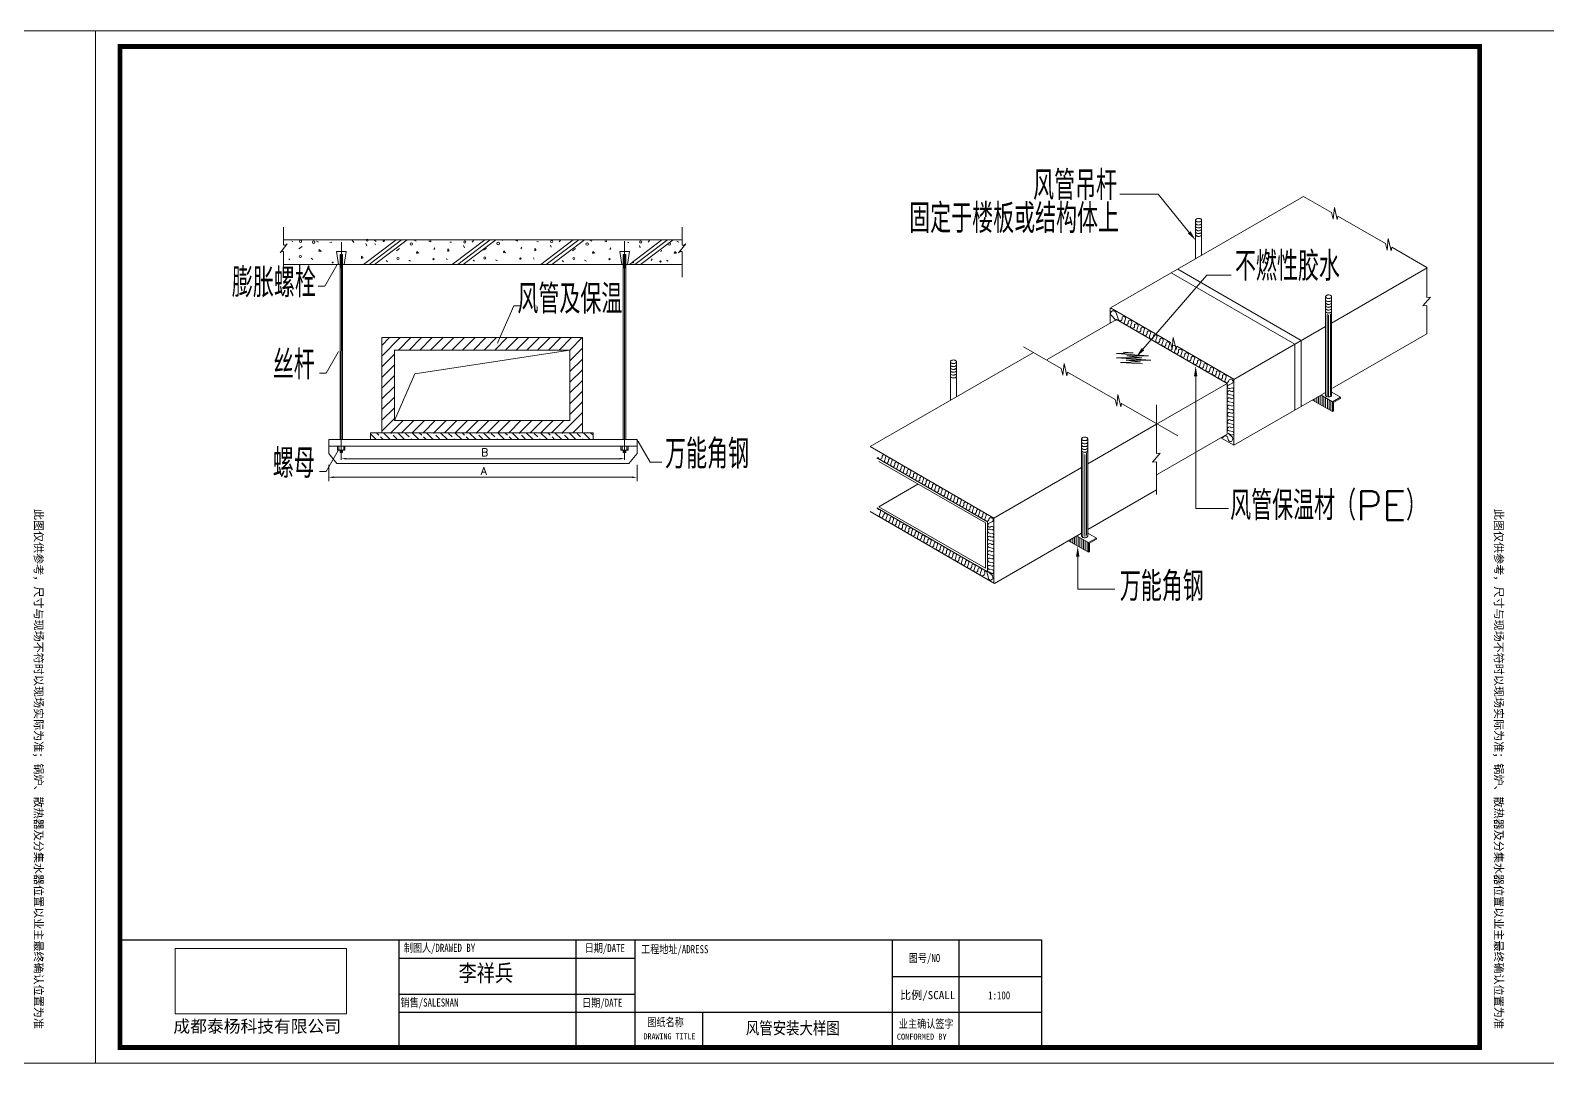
# Model space of a CAD drawing. Header units: millimetres. Extents: x -5096 to 255006, y -2833 to 77941.
# Drawn here: x 104352 to 135214, y 24560 to 45579 of the extents above; entities that cross this region are included whole.
import ezdxf

# ---------------------------------------------------------------- set-up
doc = ezdxf.new("R2010")
doc.units = ezdxf.units.MM
for name, color, linetype, lineweight in [('图框', 7, 'Continuous', 0), ('填充', 7, 'Continuous', 9), ('暖气片', 1, 'Continuous', 5)]:
    doc.layers.add(name, color=color, linetype=linetype, lineweight=lineweight)
doc.layers.add('墙体线', color=8, linetype='Continuous')
doc.layers.add('文字', color=7, linetype='Continuous')
doc.styles.add('-宋体', font='', dxfattribs={"width": 0.8})
doc.styles.add('_HZTXT', font='simplex.shx', dxfattribs={"width": 0.8, "bigfont": 'hztxt.shx'})
doc.styles.add('_TCH_DIM', font='SIMPLEX', dxfattribs={"bigfont": 'GBCBIG'})
doc.styles.add('GS-标注', font='')
doc.styles.add('宋体', font='simhei.ttf', dxfattribs={"width": 0.8})
doc.styles.get('-宋体').set_extended_font_data('SimSun')
doc.styles.get('GS-标注').set_extended_font_data('SimSun')
picture_1 = doc.add_image_def('image1.png', size_in_pixel=(1086, 414))

msp = doc.modelspace()

# ---------------------------------------------------------------- hatches: boundary and pattern name
at = {"layer": '图框'}
h = msp.add_hatch(dxfattribs=at)
h.set_pattern_fill('ANSI31', color=3, scale=1232.463402, style=0)
h.set_pattern_definition([(45, (68873.56, -25678.96), (-108.9354, 108.9354), [])])
h.paths.add_polyline_path([(111501.3, 39327.6), (111501.3, 37395.1), (115580, 37395.1), (115580, 39327.6)])
h.paths.add_polyline_path([(115325.1, 39072.7), (115325.1, 37645.1), (111756.2, 37645.1), (111756.2, 39072.7)], flags=16)
h = msp.add_hatch(dxfattribs=at)
h.set_pattern_fill('ANSI33', color=3, scale=821.642268, angle=90, style=0)
h.set_pattern_definition([(135, (66050.92, -24313.06), (-145.2472, -145.2472), []), (135, (66050.92, -24167.82), (-145.2472, -145.2472), [102.7053, -51.35264])])
h.paths.add_polyline_path([(111271, 37395.1), (111271, 37256.1), (115797.6, 37256.1), (115797.6, 37395.1)])

# ---------------------------------------------------------------- linework, layer by layer
at = {"color": 0, "const_width": 100}
msp.add_lwpolyline([(133831.5, 45251.3), (133831.5, 24887.5), (106176.1, 24887.5), (106176.1, 45251.3), (133831.5, 45251.3)], dxfattribs=at)
at = {"layer": '图框', "color": 3}
for p, q in [((126323.2, 39933.8), (130251.2, 42201.7)), ((130251.2, 42201.7), (130819.1, 41873.8)), ((130852.2, 41738.3), (130876.3, 41976)), ((130876.3, 41976), (130936.1, 41729)), ((130819.1, 41873.8), (130852.2, 41738.3)), ((130936.1, 41729), (130948.1, 41799.3)), ((130948.1, 41799.3), (131914.8, 41241.2)), ((131914.8, 41241.2), (131947.9, 41105.7)), ((131947.9, 41105.7), (131972, 41343.4)), ((131972, 41343.4), (132031.8, 41096.4)), ((132031.8, 41096.4), (132043.8, 41166.7)), ((132044.6, 41166.2), (132759.6, 40753.4)), ((130820.8, 39624.4), (132761.9, 40745.1)), ((132759.6, 40143.6), (132759.6, 40753.4)), ((130071.8, 39192.2), (127555.2, 40645.1)), ((130201.1, 39268.2), (127690.2, 40717.9)), ((132833.1, 40151), (132676.6, 39971.9)), ((132759.6, 40143.6), (132833.1, 40151)), ((126313.6, 39632.3), (126313.6, 39928.3)), ((126323.2, 39933.8), (127543, 39229.6)), ((126475.4, 39713.2), (126436.2, 39830.8)), ((132676.6, 39971.9), (132759.6, 39979.8)), ((132759.6, 39406.2), (132759.6, 39976.5)), ((126447, 39697.2), (125033.6, 38881.2)), ((126330.4, 39789.9), (126435.7, 39678.7)), ((126447, 39697.2), (128696.9, 38398.2)), ((126627.3, 39708.8), (126607.9, 39652.2)), ((126755.1, 39635.1), (126735.7, 39578.5)), ((126882.8, 39561.3), (126863.5, 39504.7)), ((128831.6, 38476), (130697.3, 39553.1)), ((111501.3, 37390.2), (111501.3, 39327.6)), ((111501.3, 39327.6), (115580, 39327.6)), ((115580, 37390.2), (115580, 39327.6)), ((127010.6, 39487.5), (126991.3, 39430.9)), ((127138.4, 39413.7), (127119.1, 39357.1)), ((127266.2, 39340), (127246.8, 39283.4)), ((127394, 39266.2), (127374.6, 39209.6)), ((127543, 39229.6), (127576.1, 39094.1)), ((127576.1, 39094.1), (127600.1, 39331.8)), ((127600.1, 39331.8), (127660, 39084.8)), ((130201.1, 39268.2), (130201.1, 37941)), ((130839.3, 38297.5), (132759.6, 39406.2)), ((111756.2, 37645.1), (111756.2, 39072.7)), ((111756.2, 39072.7), (115325.1, 39072.7)), ((112174.6, 38589.1), (115325.1, 39072.7)), ((115325.1, 37645.1), (115325.1, 39072.7)), ((121435.3, 37111.8), (124755.3, 39028.6)), ((124551.7, 39143), (125320.4, 38699.2)), ((127521.8, 39192.4), (127502.4, 39135.8)), ((127649.6, 39118.6), (127630.2, 39062)), ((127660, 39084.8), (127671.9, 39155.2)), ((127671.8, 39155.2), (128831.6, 38485.6)), ((127777.3, 39044.8), (127758, 38988.2)), ((127905.1, 38971.1), (127885.8, 38914.5)), ((128032.9, 38897.3), (128013.6, 38840.7)), ((130071.8, 39192.2), (130071.8, 37854.3)), ((111756.2, 37645.1), (112174.6, 38589.1)), ((125320.4, 38699.2), (125353.5, 38563.7)), ((125353.5, 38563.7), (125377.6, 38801.4)), ((125377.6, 38801.4), (125437.4, 38554.4)), ((125437.4, 38554.4), (125449.4, 38624.7)), ((125449.4, 38624.7), (126416.2, 38066.5)), ((128160.7, 38823.5), (128141.3, 38766.9)), ((128288.5, 38749.7), (128269.1, 38693.1)), ((128416.3, 38676), (128396.9, 38619.4)), ((128544.1, 38602.2), (128524.7, 38545.6)), ((127261, 37569.1), (128696.9, 38398.2)), ((128671.9, 38528.4), (128652.5, 38471.8)), ((128696.9, 37367.7), (128696.9, 38398.2)), ((128789.9, 38396), (128735.7, 38370.5)), ((128831.6, 37139.9), (128831.6, 38485.6)), ((126416.2, 38066.5), (126449.3, 37931)), ((126449.3, 37931), (126473.3, 38168.7)), ((126473.3, 38168.7), (126533.2, 37921.7)), ((126533.2, 37921.7), (126545.1, 37992.1)), ((126546, 37991.6), (127692.6, 37329.6)), ((127261, 36968.9), (127261, 37960.6)), ((128797.3, 38158.4), (128738.6, 38169.9)), ((128797.3, 38010.9), (128738.6, 38022.4)), ((128831.6, 37138.4), (130696.3, 38214.9)), ((128797.3, 37863.3), (128738.6, 37874.8)), ((128797.3, 37715.7), (128738.6, 37727.3)), ((111756.2, 37645.1), (115325.1, 37645.1)), ((125859.1, 36759.8), (127261, 37569.1)), ((128696.9, 37367.7), (127268.4, 36542.9)), ((128715.6, 37384.5), (128744.9, 37365.3)), ((128769, 37332.3), (128715.6, 37384.5)), ((128797.3, 37568.2), (128738.6, 37579.7)), ((128799.6, 37419.3), (128740.9, 37430.8)), ((121435.3, 37111.8), (123952, 35658.7)), ((128568.3, 37291.9), (128831.6, 37139.9)), ((128716.8, 37248.1), (128707.3, 37292.2)), ((121568.7, 36880.7), (123818.6, 35581.7)), ((121609.3, 36810.4), (123778, 35558.3)), ((121748.9, 36892.3), (121729.6, 36835.7)), ((121876.7, 36818.6), (121857.4, 36762)), ((122004.5, 36744.8), (121985.1, 36688.2)), ((127334.4, 36976.4), (127178, 36797.2)), ((127178, 36797.2), (127261, 36805.1)), ((127261, 36968.9), (127334.4, 36976.4)), ((127261, 36140), (127261, 36801.9)), ((122132.3, 36671), (122112.9, 36614.4)), ((122260.1, 36597.2), (122240.7, 36540.6)), ((122387.9, 36523.5), (122368.5, 36466.8)), ((122515.7, 36449.7), (122496.3, 36393.1)), ((123952, 35658.7), (125735.6, 36688.5)), ((121609.3, 35889.6), (122403, 36347.9)), ((122643.4, 36375.9), (122624.1, 36319.3)), ((122771.2, 36302.1), (122751.9, 36245.5)), ((122899, 36228.3), (122879.7, 36171.7)), ((123026.8, 36154.6), (123007.4, 36098)), ((125859.1, 35422.2), (127258.3, 36230)), ((121568.7, 35866.2), (123818.6, 34567.2)), ((121609.3, 35889.6), (123778, 34637.5)), ((123154.6, 36080.8), (123135.2, 36024.2)), ((123282.4, 36007), (123263, 35950.4)), ((123410.2, 35933.2), (123390.8, 35876.6)), ((123537.9, 35859.5), (123518.6, 35802.9)), ((121435.3, 35789.2), (123965, 34328.6)), ((121645.4, 35782.4), (121626, 35725.8)), ((121780.7, 35704.3), (121761.4, 35647.7)), ((121908.5, 35630.5), (121889.1, 35573.9)), ((122036.3, 35556.8), (122016.9, 35500.1)), ((123665.7, 35785.7), (123646.4, 35729.1)), ((123793.5, 35711.9), (123774.2, 35655.3)), ((123778, 34637.5), (123778, 35558.3)), ((123818.6, 34567.2), (123818.6, 35581.7)), ((123911.5, 35579.5), (123857.4, 35554)), ((123952, 34336.1), (123952, 35658.7)), ((122164.1, 35483), (122144.7, 35426.4)), ((122291.9, 35409.2), (122272.5, 35352.6)), ((122419.6, 35335.4), (122400.3, 35278.8)), ((122547.4, 35261.6), (122528.1, 35205)), ((122675.2, 35187.9), (122655.9, 35131.3)), ((123919, 35341.9), (123860.3, 35353.4)), ((123919, 35194.3), (123860.3, 35205.9)), ((123965, 34328.6), (125735.6, 35350.9)), ((122803, 35114.1), (122783.6, 35057.5)), ((122930.8, 35040.3), (122911.4, 34983.7)), ((123058.6, 34966.5), (123039.2, 34909.9)), ((123186.4, 34892.8), (123167, 34836.2)), ((123919, 35046.8), (123860.3, 35058.3)), ((123919, 34899.2), (123860.3, 34910.8)), ((123314.2, 34819), (123294.8, 34762.4)), ((123441.9, 34745.2), (123422.6, 34688.6)), ((123569.7, 34671.4), (123550.4, 34614.8)), ((123697.5, 34597.6), (123678.1, 34541)), ((123890.6, 34515.8), (123837.2, 34568)), ((123837.2, 34568), (123866.6, 34548.8)), ((123919, 34751.7), (123860.3, 34763.2)), ((123921.3, 34602.8), (123862.6, 34614.3)), ((123838.5, 34431.6), (123813.7, 34546.4))]:
    msp.add_line(p, q, dxfattribs=at)
at = {"layer": '图框', "color": 0}
for p, q in [((127289.2, 42244.2), (126513.9, 42244.2)), ((127923, 41470.2), (127289.2, 42244.2)), ((128052.6, 40933.5), (128052.6, 41717.8)), ((128176.1, 41013.4), (128176.1, 41717.8)), ((110676.8, 36841.9), (110678.6, 41268.8)), ((116437.9, 36841.9), (116437.9, 41293.5)), ((117610.6, 41066.1), (117610.6, 40559.6)), ((110339.9, 40377.4), (110584.3, 40800.7)), ((110652.1, 37256.1), (110652.1, 41020.1)), ((110701.4, 37256.1), (110701.4, 41020.1)), ((116413.3, 37256.1), (116413.3, 41020.1)), ((116462.6, 37256.1), (116462.6, 41020.1)), ((126983, 39093.9), (128280.9, 40600)), ((128280.9, 40600), (128779.7, 40600)), ((110339.9, 40377.4), (110203.9, 40377.4)), ((130697.3, 38157.1), (130697.3, 40161.6)), ((130820.8, 38157.7), (130820.8, 40161.6)), ((114186.2, 39972.1), (113871.1, 39247.9)), ((114186.2, 39972.1), (114322.1, 39972.1)), ((130728.6, 39814.8), (130728.6, 38143.7)), ((130759, 39792.9), (130759, 38132.4)), ((130794.5, 39809.7), (130794.5, 38149.4)), ((110367.1, 38607.9), (110611.4, 39031.2)), ((126786.4, 39018.4), (126443.2, 39003.7)), ((126443.2, 39003.7), (127092.7, 38958.7)), ((126443.2, 38914.6), (127141.7, 38869.5)), ((126958, 38914.6), (126443.2, 38914.6)), ((126578, 39034), (126786.4, 39018.4)), ((126651.7, 38958.7), (126958, 38914.6)), ((127092.7, 38958.7), (126651.7, 38958.7)), ((110367.1, 38607.9), (110231.1, 38607.9)), ((123065.5, 38054.2), (123065.5, 38838.6)), ((123189.1, 38134.1), (123189.1, 38838.6)), ((126933.2, 38839.2), (126529, 38824.5)), ((126529, 38824.5), (126970.1, 38794.2)), ((126639.7, 38869.5), (126933.2, 38839.2)), ((127141.7, 38869.5), (126639.7, 38869.5)), ((128055.3, 38542.1), (128055.3, 35849.6)), ((130837, 37825.6), (130433, 38058.9)), ((130444.1, 38059), (130444.1, 38063.5)), ((130480.3, 38038.1), (130480.3, 38085.5)), ((130516.6, 38017.2), (130516.6, 38107.5)), ((130552.8, 37996.2), (130552.8, 38129.5)), ((130589.1, 37975.3), (130589.1, 38151.5)), ((130837, 38024.1), (130609, 38155.8)), ((130625.3, 37954.4), (130625.3, 38139.8)), ((130661.6, 37933.4), (130661.6, 38118.8)), ((130697.8, 37912.5), (130697.8, 38097.9)), ((130734.1, 37891.6), (130734.1, 38077)), ((130770.3, 37870.7), (130770.3, 38056)), ((130806.6, 37849.7), (130806.6, 38035.1)), ((130997.8, 38116.9), (130821.4, 38218.8)), ((130837, 38024.1), (130997.8, 38116.9)), ((130837, 37825.6), (130837, 38024.1)), ((130860.2, 38010.7), (130997.8, 38090.1)), ((130860.2, 37839), (130860.2, 38010.7)), ((130997.8, 38116.9), (130997.8, 38090.1)), ((130837, 37825.6), (130860.2, 37839)), ((110421.9, 36970.9), (110421.9, 37256.1)), ((110421.9, 37256.1), (116692.9, 37256.1)), ((110421.9, 37122.3), (116692.9, 37122.3)), ((110602.8, 37040.1), (110602.8, 37122.3)), ((110612.6, 37040.1), (110602.8, 37050)), ((110750.8, 37040.1), (110602.8, 37040.1)), ((110627.4, 37050), (110617.6, 37040.1)), ((110627.4, 37040.1), (110627.4, 37122.3)), ((110627.4, 37050), (110637.3, 37040.1)), ((110652.1, 36990.8), (110652.1, 37040.1)), ((110701.4, 36990.8), (110701.4, 37040.1)), ((110726.1, 37050), (110716.3, 37040.1)), ((110726.1, 37040.1), (110726.1, 37122.3)), ((110726.1, 37050), (110736, 37040.1)), ((110750.8, 37050), (110740.9, 37040.1)), ((110750.8, 37040.1), (110750.8, 37122.3)), ((116363.9, 37040.1), (116363.9, 37122.3)), ((116363.9, 37050), (116373.8, 37040.1)), ((116363.9, 37040.1), (116512, 37040.1)), ((116388.6, 37050), (116378.7, 37040.1)), ((116388.6, 37040.1), (116388.6, 37122.3)), ((116388.6, 37050), (116398.5, 37040.1)), ((116413.3, 36990.8), (116413.3, 37040.1)), ((116462.6, 36990.8), (116462.6, 37040.1)), ((116487.3, 37050), (116477.4, 37040.1)), ((116487.3, 37040.1), (116487.3, 37122.3)), ((116487.3, 37050), (116497.2, 37040.1)), ((116502.1, 37040.1), (116512, 37050)), ((116512, 37040.1), (116512, 37122.3)), ((116692.9, 36970.9), (116692.9, 37256.1)), ((116959.2, 36794.9), (116714.8, 37218.2)), ((125735.6, 35292.5), (125735.6, 37269.3)), ((125859.1, 35293.1), (125859.1, 37268.9)), ((110367.1, 36605.7), (110611.4, 37029)), ((110421.9, 36970.9), (110586.2, 36765.5)), ((110421.9, 36740), (110421.9, 36411.3)), ((110586.2, 36765.5), (116528.5, 36765.5)), ((110701.4, 37023.7), (110652.1, 37023.7)), ((110701.4, 37007.2), (110652.1, 37007.2)), ((110701.4, 36990.8), (110652.1, 36990.8)), ((110778.7, 36866), (116336, 36866)), ((116413.3, 37023.7), (116462.6, 37023.7)), ((116413.3, 37007.2), (116462.6, 37007.2)), ((116413.3, 36990.8), (116462.6, 36990.8)), ((116692.9, 36970.9), (116528.5, 36765.5)), ((116692.9, 36740), (116692.9, 36411.3)), ((116959.2, 36794.9), (117199.3, 36794.9)), ((125760.8, 36977.4), (125760.8, 35284.5)), ((125798.3, 36950.8), (125798.3, 35280.9)), ((125834.2, 36977), (125834.2, 35300)), ((110367.1, 36605.7), (110231.1, 36605.7)), ((110523.8, 36487.8), (116590.9, 36487.8)), ((128055.3, 35849.6), (128719.9, 35849.6)), ((125875.4, 34961), (125471.4, 35194.3)), ((125482.4, 35194.4), (125482.4, 35198.9)), ((125518.7, 35173.5), (125518.7, 35220.9)), ((125554.9, 35152.6), (125554.9, 35242.9)), ((125591.2, 35131.6), (125591.2, 35264.9)), ((125627.4, 35110.7), (125627.4, 35286.9)), ((125875.4, 35159.5), (125647.3, 35291.2)), ((125663.7, 35089.8), (125663.7, 35275.2)), ((125699.9, 35068.8), (125699.9, 35254.2)), ((125736.2, 35047.9), (125736.2, 35233.3)), ((125772.4, 35027), (125772.4, 35212.4)), ((125808.7, 35006), (125808.7, 35191.4)), ((126036.2, 35252.3), (125859.8, 35354.2)), ((125875.4, 35159.5), (126036.1, 35252.3)), ((125898.6, 35146.1), (126036.1, 35225.5)), ((126036.1, 35252.3), (126036.1, 35225.5)), ((125655.8, 34874.6), (125655.8, 34210.4)), ((125844.9, 34985.1), (125844.9, 35170.5)), ((125875.4, 34961), (125875.4, 35159.5)), ((125875.4, 34961), (125898.6, 34974.4)), ((125898.6, 34974.4), (125898.6, 35146.1)), ((125655.8, 34210.4), (126409.5, 34210.4))]:
    msp.add_line(p, q, dxfattribs=at)
at = {"layer": '图框', "color": 8}
for p, q in [((109504.2, 41575.8), (109504.2, 41225.8)), ((117610.6, 41575.8), (117610.6, 41225.8)), ((109577.6, 41236.4), (109430.7, 41055.5)), ((109504.2, 41320.8), (117610.6, 41320.8)), ((109504.2, 41066.1), (109504.2, 40559.6)), ((109577.6, 41236.4), (109531.7, 41209.9)), ((109689.1, 41280.9), (109671.6, 41289.5)), ((109813.2, 41135.6), (109879, 41179.5)), ((110173, 41290.8), (110212.5, 41273.2)), ((110230, 41122.5), (110221.3, 41087.3)), ((110221.3, 41087.3), (110265.1, 41082.9)), ((110265.1, 41082.9), (110230, 41122.5)), ((110446.7, 41266.8), (110481.8, 41271.2)), ((110481.8, 41267), (110446.7, 41266.8)), ((110481.8, 41271.2), (110481.8, 41267)), ((110619.2, 40814.6), (110578.1, 41077.7)), ((110775.5, 41077.7), (110578.1, 41077.7)), ((110734.3, 40814.6), (110775.5, 41077.7)), ((110932.1, 41263.8), (110901.4, 41311.2)), ((111128.9, 40814.6), (111791.7, 41320.8)), ((111177.8, 41241), (111195.4, 41197.1)), ((111241.5, 40814.6), (111904.3, 41320.8)), ((111353.4, 41307.7), (111384.1, 41286.4)), ((111354.2, 40814.6), (112017, 41320.8)), ((111358.8, 41243.8), (111371.9, 41217.5)), ((111798.4, 41096.3), (111864.2, 41140.2)), ((112158.2, 41307.9), (112197.7, 41290.3)), ((112215.2, 41083.2), (112206.5, 41048.1)), ((112206.5, 41048.1), (112250.4, 41043.7)), ((112250.4, 41043.7), (112215.2, 41083.2)), ((112461, 41290.3), (112496.1, 41294.7)), ((112496.1, 41277.8), (112461, 41290.3)), ((112496.1, 41294.7), (112496.1, 41277.8)), ((112579.5, 41157.8), (112561.9, 41122.7)), ((112842.7, 41131.5), (112842.7, 41083.2)), ((112873.5, 41096.3), (112842.7, 41131.5)), ((112842.7, 41083.2), (112873.5, 41096.3)), ((112917.3, 41268.2), (112886.6, 41271.9)), ((112931.4, 40814.6), (113594.2, 41320.8)), ((113044.1, 40814.6), (113706.9, 41320.8)), ((113156.7, 40814.6), (113819.5, 41320.8)), ((113163.1, 41201.7), (113180.6, 41157.8)), ((113338.6, 41268.4), (113369.3, 41303.5)), ((113566.5, 41106.9), (113632.3, 41150.8)), ((113926.3, 41318.5), (113965.8, 41300.9)), ((113983.3, 41093.8), (113974.5, 41058.7)), ((113974.5, 41058.7), (114018.4, 41054.3)), ((114018.4, 41054.3), (113983.3, 41093.8)), ((114229.1, 41300.9), (114264.2, 41305.3)), ((114264.2, 41288.4), (114229.1, 41300.9)), ((114264.2, 41305.3), (114264.2, 41288.4)), ((114347.5, 41168.4), (114330, 41133.3)), ((114641.5, 41106.9), (114610.8, 41142.1)), ((114610.8, 41142.1), (114610.8, 41093.8)), ((114610.8, 41093.8), (114641.5, 41106.9)), ((114685.4, 41278.8), (114654.7, 41282.5)), ((114734, 40814.6), (115396.7, 41320.8)), ((114846.6, 40814.6), (115509.4, 41320.8)), ((114931.1, 41212.3), (114948.7, 41168.4)), ((114959.3, 40814.6), (115622.1, 41320.8)), ((115106.7, 41279), (115137.4, 41314.1)), ((115376.9, 41096.3), (115442.7, 41140.2)), ((115736.7, 41307.9), (115776.2, 41290.3)), ((115793.7, 41083.2), (115785, 41048.1)), ((115785, 41048.1), (115828.9, 41043.7)), ((115828.9, 41043.7), (115793.7, 41083.2)), ((116039.5, 41290.3), (116074.6, 41294.7)), ((116074.6, 41277.8), (116039.5, 41290.3)), ((116074.6, 41294.7), (116074.6, 41277.8)), ((116158, 41157.8), (116140.4, 41122.7)), ((116380.4, 40814.6), (116339.3, 41077.7)), ((116339.3, 41077.7), (116536.6, 41077.7)), ((116495.5, 40814.6), (116536.6, 41077.7)), ((116528.8, 41263.4), (116498.1, 41267.1)), ((116536.5, 40814.6), (117199.3, 41320.8)), ((116649.2, 40814.6), (117312, 41320.8)), ((116741.6, 41201.7), (116759.1, 41157.8)), ((116761.8, 40814.6), (117424.6, 41320.8)), ((116917.1, 41268.4), (116947.8, 41303.5)), ((117193.4, 41110.2), (117175.9, 41075)), ((117458.8, 41083.2), (117450, 41048.1)), ((117450, 41048.1), (117493.9, 41043.7)), ((117493.9, 41043.7), (117458.8, 41083.2)), ((117504.3, 41290.2), (117539.4, 41268.2)), ((117684, 41236.4), (117537.2, 41055.5)), ((117537.2, 41055.5), (117583, 41082)), ((117684, 41236.4), (117638.1, 41209.9)), ((109504.2, 40814.6), (117610.6, 40814.6)), ((109606.9, 40933.7), (109633.3, 40911.8)), ((110063.3, 40942.5), (110098.4, 40920.5)), ((110701.4, 41020.1), (110652.1, 41020.1)), ((110688.3, 41003.7), (110652.1, 41003.7)), ((110688.3, 40970.8), (110652.1, 40970.8)), ((110688.3, 40937.9), (110652.1, 40937.9)), ((110688.3, 40905), (110652.1, 40905)), ((110688.3, 40872.1), (110652.1, 40872.1)), ((110688.3, 40839.2), (110652.1, 40839.2)), ((110688.3, 40798.1), (110652.1, 40798.1)), ((110688.3, 40765.2), (110652.1, 40765.2)), ((110701.4, 40748.8), (110652.1, 40748.8)), ((110701.4, 40987.2), (110665.3, 40987.2)), ((110701.4, 40954.3), (110665.3, 40954.3)), ((110701.4, 40921.5), (110665.3, 40921.5)), ((110701.4, 40888.6), (110665.3, 40888.6)), ((110701.4, 40855.7), (110665.3, 40855.7)), ((110701.4, 40822.8), (110665.3, 40822.8)), ((110701.4, 40781.7), (110665.3, 40781.7)), ((111120.6, 40951.7), (111089.9, 40986.8)), ((111089.9, 40986.8), (111089.9, 40938.5)), ((111089.9, 40938.5), (111120.6, 40951.7)), ((111592.2, 40894.4), (111618.5, 40872.5)), ((112048.5, 40903.2), (112083.6, 40881.3)), ((112816.4, 40938.3), (112829.6, 40912)), ((113360.2, 40905), (113386.6, 40883.1)), ((113816.6, 40913.8), (113851.7, 40891.9)), ((114584.5, 40948.9), (114597.6, 40922.6)), ((115170.6, 40894.4), (115197, 40872.5)), ((115627, 40903.2), (115662.1, 40881.3)), ((116413.3, 41020.1), (116462.6, 41020.1)), ((116413.3, 40987.2), (116449.5, 40987.2)), ((116413.3, 40954.3), (116449.5, 40954.3)), ((116413.3, 40921.5), (116449.5, 40921.5)), ((116413.3, 40888.6), (116449.5, 40888.6)), ((116413.3, 40855.7), (116449.5, 40855.7)), ((116413.3, 40822.8), (116449.5, 40822.8)), ((116413.3, 40781.7), (116449.5, 40781.7)), ((116413.3, 40748.8), (116462.6, 40748.8)), ((116426.4, 41003.7), (116462.6, 41003.7)), ((116426.4, 40970.8), (116462.6, 40970.8)), ((116426.4, 40937.9), (116462.6, 40937.9)), ((116426.4, 40905), (116462.6, 40905)), ((116426.4, 40872.1), (116462.6, 40872.1)), ((116426.4, 40839.2), (116462.6, 40839.2)), ((116426.4, 40798.1), (116462.6, 40798.1)), ((116426.4, 40765.2), (116462.6, 40765.2)), ((116999.5, 40934.3), (116981.9, 40899.2)), ((117292, 40903.2), (117327.1, 40881.3))]:
    msp.add_line(p, q, dxfattribs=at)
at = {"layer": '图框', "color": 3, "const_width": 20.5}
msp.add_lwpolyline([(111756.2, 39072.7), (111756.2, 37645.1), (115325.1, 37645.1), (115325.1, 39072.7), (111756.2, 39072.7)], dxfattribs=at)
at = {"layer": '图框', "color": 3}
msp.add_lwpolyline([(111271, 37395.1), (115797.6, 37395.1), (115797.6, 37256.1), (111271, 37256.1)], close=True, dxfattribs=at)
at = {"layer": '图框', "color": 8}
for centre, radius in [((109848.9, 41287.8), 21.9), ((110115.9, 41271.7), 26.3), ((111204.2, 41312), 21.9), ((111540.8, 41295.1), 13.2), ((112101.2, 41232.4), 26.3), ((113189.4, 41272.8), 21.9), ((113869.2, 41243), 26.3), ((114957.5, 41283.4), 21.9), ((115679.7, 41232.4), 26.3), ((116767.9, 41272.8), 21.9), ((117344.7, 41232.4), 26.3), ((109843.9, 40977.6), 21.9), ((110500.4, 40858.2), 8.5), ((111829.1, 40938.3), 21.9), ((112553.1, 40925.2), 13.2), ((113597.2, 40948.9), 21.9), ((114321.2, 40935.7), 13.2), ((115407.6, 40938.3), 21.9), ((116131.6, 40925.2), 13.2), ((116614.4, 40858.2), 8.5), ((117167.1, 40877.5), 13.2)]:
    msp.add_circle(centre, radius, dxfattribs=at)
at = {"layer": '图框', "color": 0}
for centre, radius, start, end in [((128073.4, 41716.9), 21.5, 144.34287, 180), ((128073.4, 41716.9), 21.5, 180, 215.65713), ((128092.8, 41703), 45.4, 120, 144.34287), ((128092.8, 41730.8), 45.4, 215.65713, 240), ((128105.7, 41680.7), 71.2, 103.44948, 120), ((128105.7, 41753.1), 71.2, 240, 256.55052), ((128114.2, 41645.4), 107.5, 90, 103.44948), ((128114.2, 41788.5), 107.5, 256.55052, 270), ((128114.2, 41645.4), 107.5, 76.55052, 90), ((128114.2, 41788.5), 107.5, 270, 283.44948), ((128122.6, 41680.7), 71.2, 60, 76.55052), ((128122.6, 41753.1), 71.2, 283.44948, 300), ((128135.5, 41703), 45.4, 35.65713, 60), ((128135.5, 41730.8), 45.4, 300, 324.34287), ((128154.9, 41716.9), 21.5, 0, 35.65713), ((128154.9, 41716.9), 21.5, 324.34287, 360), ((128073.4, 41654.1), 21, 177.95253, 180), ((128073.4, 41654.1), 21, 180, 215.65713), ((128073.4, 41596.1), 21, 177.95253, 180), ((128073.4, 41596.1), 21, 180, 215.65713), ((128073.4, 41538.1), 21, 177.95253, 180), ((128073.4, 41538.1), 21, 180, 215.65713), ((128073.4, 41480.1), 21, 177.95253, 180), ((128073.4, 41480.1), 21, 180, 215.65713), ((128073.4, 41422.1), 21, 177.95253, 180), ((128073.4, 41422.1), 21, 180, 215.65713), ((128092.8, 41668), 44.9, 215.65713, 240), ((128092.8, 41610), 44.9, 215.65713, 240), ((128092.8, 41552), 44.9, 215.65713, 240), ((128092.8, 41494), 44.9, 215.65713, 240), ((128092.8, 41436), 44.9, 215.65713, 240), ((128105.7, 41690.3), 70.6, 240, 256.55052), ((128105.7, 41632.3), 70.6, 240, 256.55052), ((128105.7, 41574.3), 70.6, 240, 256.55052), ((128105.7, 41516.3), 70.6, 240, 256.55052), ((128105.7, 41458.3), 70.6, 240, 256.55052), ((128114.2, 41725.7), 106.9, 256.55052, 270), ((128114.2, 41667.7), 106.9, 256.55052, 270), ((128114.2, 41609.7), 106.9, 256.55052, 270), ((128114.2, 41551.6), 106.9, 256.55052, 270), ((128114.2, 41493.6), 106.9, 256.55052, 270), ((128114.2, 41725.7), 106.9, 270, 283.44948), ((128114.2, 41667.7), 106.9, 270, 283.44948), ((128114.2, 41609.7), 106.9, 270, 283.44948), ((128114.2, 41551.6), 106.9, 270, 283.44948), ((128114.2, 41493.6), 106.9, 270, 283.44948), ((128122.6, 41690.3), 70.6, 283.44948, 300), ((128122.6, 41632.3), 70.6, 283.44948, 300), ((128122.6, 41574.3), 70.6, 283.44948, 300), ((128122.6, 41516.3), 70.6, 283.44948, 300), ((128122.6, 41458.3), 70.6, 283.44948, 300), ((128135.5, 41668), 44.9, 300, 324.34287), ((128135.5, 41610), 44.9, 300, 324.34287), ((128135.5, 41552), 44.9, 300, 324.34287), ((128135.5, 41494), 44.9, 300, 324.34287), ((128135.5, 41436), 44.9, 300, 324.34287), ((128154.9, 41654.1), 21, 324.34287, 358.31715), ((128154.9, 41596.1), 21, 324.34287, 358.31715), ((128154.9, 41538.1), 21, 324.34287, 358.31715), ((128154.9, 41480.1), 21, 324.34287, 358.31715), ((128154.9, 41422.1), 21, 324.34287, 358.31715), ((130718.1, 40160.7), 21.5, 144.34287, 180), ((130718.1, 40160.7), 21.5, 180, 215.65713), ((130737.5, 40146.8), 45.4, 120, 144.34287), ((130737.5, 40174.6), 45.4, 215.65713, 240), ((130750.3, 40124.5), 71.2, 103.44948, 120), ((130750.3, 40196.9), 71.2, 240, 256.55052), ((130758.8, 40089.1), 107.5, 90, 103.44948), ((130758.8, 40232.2), 107.5, 256.55052, 270), ((130758.8, 40089.1), 107.5, 76.55052, 90), ((130758.8, 40232.2), 107.5, 270, 283.44948), ((130767.3, 40124.5), 71.2, 60, 76.55052), ((130767.3, 40196.9), 71.2, 283.44948, 300), ((130780.1, 40146.8), 45.4, 35.65713, 60), ((130780.1, 40174.6), 45.4, 300, 324.34287), ((130799.5, 40160.7), 21.5, 0, 35.65713), ((130799.5, 40160.7), 21.5, 324.34287, 0), ((130718.1, 40097.9), 21, 177.95253, 180), ((130718.1, 40097.9), 21, 180, 215.65713), ((130718.1, 40039.9), 21, 177.95253, 180), ((130718.1, 40039.9), 21, 180, 215.65713), ((130718.1, 39981.9), 21, 177.95253, 180), ((130718.1, 39981.9), 21, 180, 215.65713), ((130718.1, 39923.9), 21, 177.95253, 180), ((130718.1, 39923.9), 21, 180, 215.65713), ((130718.1, 39865.9), 21, 177.95253, 180), ((130718.1, 39865.9), 21, 180, 215.65713), ((130737.5, 40111.8), 44.9, 215.65713, 240), ((130737.5, 40053.8), 44.9, 215.65713, 240), ((130737.5, 39995.8), 44.9, 215.65713, 240), ((130737.5, 39937.8), 44.9, 215.65713, 240), ((130737.5, 39879.8), 44.9, 215.65713, 240), ((130750.3, 40134.1), 70.6, 240, 256.55052), ((130750.3, 40076.1), 70.6, 240, 256.55052), ((130750.3, 40018.1), 70.6, 240, 256.55052), ((130750.3, 39960.1), 70.6, 240, 256.55052), ((130750.3, 39902.1), 70.6, 240, 256.55052), ((130758.8, 40169.4), 106.9, 256.55052, 270), ((130758.8, 40111.4), 106.9, 256.55052, 270), ((130758.8, 40053.4), 106.9, 256.55052, 270), ((130758.8, 39995.4), 106.9, 256.55052, 270), ((130758.8, 39937.4), 106.9, 256.55052, 270), ((130758.8, 40169.4), 106.9, 270, 283.44948), ((130758.8, 40111.4), 106.9, 270, 283.44948), ((130758.8, 40053.4), 106.9, 270, 283.44948), ((130758.8, 39995.4), 106.9, 270, 283.44948), ((130758.8, 39937.4), 106.9, 270, 283.44948), ((130767.3, 40134.1), 70.6, 283.44948, 300), ((130767.3, 40076.1), 70.6, 283.44948, 300), ((130767.3, 40018.1), 70.6, 283.44948, 300), ((130767.3, 39960.1), 70.6, 283.44948, 300), ((130767.3, 39902.1), 70.6, 283.44948, 300), ((130780.1, 40111.8), 44.9, 300, 324.34287), ((130780.1, 40053.8), 44.9, 300, 324.34287), ((130780.1, 39995.8), 44.9, 300, 324.34287), ((130780.1, 39937.8), 44.9, 300, 324.34287), ((130780.1, 39879.8), 44.9, 300, 324.34287), ((130799.5, 40097.9), 21, 324.34287, 358.31715), ((130799.5, 40039.9), 21, 324.34287, 358.31715), ((130799.5, 39981.9), 21, 324.34287, 358.31715), ((130799.5, 39923.9), 21, 324.34287, 358.31715), ((130799.5, 39865.9), 21, 324.34287, 358.31715), ((123086.4, 38837.6), 21.5, 144.34287, 180), ((123086.4, 38837.6), 21.5, 180, 215.65713), ((123086.4, 38774.8), 21, 177.95253, 180), ((123086.4, 38774.8), 21, 180, 215.65713), ((123086.4, 38716.8), 21, 177.95253, 180), ((123086.4, 38716.8), 21, 180, 215.65713), ((123086.4, 38658.8), 21, 177.95253, 180), ((123086.4, 38658.8), 21, 180, 215.65713), ((123086.4, 38600.8), 21, 177.95253, 180), ((123086.4, 38600.8), 21, 180, 215.65713), ((123105.8, 38823.7), 45.4, 120, 144.34287), ((123105.8, 38851.6), 45.4, 215.65713, 240), ((123105.8, 38788.8), 44.9, 215.65713, 240), ((123105.8, 38730.8), 44.9, 215.65713, 240), ((123105.8, 38672.7), 44.9, 215.65713, 240), ((123105.8, 38614.7), 44.9, 215.65713, 240), ((123118.6, 38801.4), 71.2, 103.44948, 120), ((123118.6, 38873.8), 71.2, 240, 256.55052), ((123118.6, 38811), 70.6, 240, 256.55052), ((123118.6, 38753), 70.6, 240, 256.55052), ((123118.6, 38695), 70.6, 240, 256.55052), ((123127.1, 38766.1), 107.5, 90, 103.44948), ((123127.1, 38909.2), 107.5, 256.55052, 270), ((123127.1, 38846.4), 106.9, 256.55052, 270), ((123127.1, 38788.4), 106.9, 256.55052, 270), ((123127.1, 38730.4), 106.9, 256.55052, 270), ((123127.1, 38766.1), 107.5, 76.55052, 90), ((123127.1, 38909.2), 107.5, 270, 283.44948), ((123127.1, 38846.4), 106.9, 270, 283.44948), ((123127.1, 38788.4), 106.9, 270, 283.44948), ((123127.1, 38730.4), 106.9, 270, 283.44948), ((123135.5, 38811), 70.6, 283.44948, 300), ((123135.5, 38753), 70.6, 283.44948, 300), ((123135.5, 38695), 70.6, 283.44948, 300), ((123135.5, 38801.4), 71.2, 60, 76.55052), ((123135.5, 38873.8), 71.2, 283.44948, 300), ((123148.4, 38788.8), 44.9, 300, 324.34287), ((123148.4, 38730.8), 44.9, 300, 324.34287), ((123148.4, 38672.7), 44.9, 300, 324.34287), ((123148.4, 38614.7), 44.9, 300, 324.34287), ((123148.4, 38823.7), 45.4, 35.65713, 60), ((123148.4, 38851.6), 45.4, 300, 324.34287), ((123167.8, 38774.8), 21, 324.34287, 358.31715), ((123167.8, 38716.8), 21, 324.34287, 358.31715), ((123167.8, 38658.8), 21, 324.34287, 358.31715), ((123167.8, 38600.8), 21, 324.34287, 358.31715), ((123167.8, 38837.6), 21.5, 0, 35.65713), ((123167.8, 38837.6), 21.5, 324.34287, 360), ((123086.4, 38542.8), 21, 177.95253, 180), ((123086.4, 38542.8), 21, 180, 215.65713), ((123105.8, 38556.7), 44.9, 215.65713, 240), ((123118.6, 38637), 70.6, 240, 256.55052), ((123118.6, 38579), 70.6, 240, 256.55052), ((123127.1, 38672.4), 106.9, 256.55052, 270), ((123127.1, 38614.4), 106.9, 256.55052, 270), ((123127.1, 38672.4), 106.9, 270, 283.44948), ((123127.1, 38614.4), 106.9, 270, 283.44948), ((123135.5, 38637), 70.6, 283.44948, 300), ((123135.5, 38579), 70.6, 283.44948, 300), ((123148.4, 38556.7), 44.9, 300, 324.34287), ((123167.8, 38542.8), 21, 324.34287, 358.31715), ((130718.6, 38157.7), 21.4, 178.40287, 180), ((130718.6, 38157.7), 21.4, 180, 215.65713), ((130737.9, 38171.5), 45.1, 215.65713, 240), ((130750.6, 38193.6), 70.6, 240, 256.55052), ((130759, 38228.6), 106.6, 256.55052, 270), ((130759, 38228.6), 106.6, 270, 283.44948), ((130767.4, 38193.6), 70.6, 283.44948, 300), ((130780.2, 38171.5), 45.1, 300, 324.34287), ((130799.4, 38157.7), 21.4, 324.34287, 0), ((130799.4, 38157.7), 21.4, 360, 8.45604), ((125756.8, 37268.7), 21.4, 144.34287, 180), ((125756.8, 37268.7), 21.4, 180, 215.65713), ((125756.4, 37204.3), 21, 177.95253, 180), ((125756.4, 37204.3), 21, 180, 215.65713), ((125756.4, 37146.3), 21, 177.95253, 180), ((125756.4, 37146.3), 21, 180, 215.65713), ((125756.4, 37088.3), 21, 177.95253, 180), ((125756.4, 37088.3), 21, 180, 215.65713), ((125775.8, 37218.2), 44.9, 215.65713, 240), ((125775.8, 37160.2), 44.9, 215.65713, 240), ((125775.8, 37102.2), 44.9, 215.65713, 240), ((125776.1, 37254.9), 45.1, 120, 144.34287), ((125776.1, 37282.5), 45.1, 215.65713, 240), ((125788.7, 37240.5), 70.6, 240, 256.55052), ((125788.7, 37182.5), 70.6, 240, 256.55052), ((125788.7, 37124.5), 70.6, 240, 256.55052), ((125788.9, 37232.8), 70.6, 103.44948, 120), ((125788.9, 37304.6), 70.6, 240, 256.55052), ((125797.2, 37275.8), 106.9, 256.55052, 270), ((125797.2, 37217.8), 106.9, 256.55052, 270), ((125797.2, 37159.8), 106.9, 256.55052, 270), ((125797.2, 37197.7), 106.6, 90, 103.44948), ((125797.2, 37339.7), 106.6, 256.55052, 270), ((125797.2, 37197.7), 106.6, 76.55052, 90), ((125797.2, 37339.7), 106.6, 270, 283.44948), ((125797.2, 37275.8), 106.9, 270, 283.44948), ((125797.2, 37217.8), 106.9, 270, 283.44948), ((125797.2, 37159.8), 106.9, 270, 283.44948), ((125805.6, 37232.8), 70.6, 60, 76.55052), ((125805.6, 37304.6), 70.6, 283.44948, 300), ((125805.6, 37240.5), 70.6, 283.44948, 300), ((125805.6, 37182.5), 70.6, 283.44948, 300), ((125805.6, 37124.5), 70.6, 283.44948, 300), ((125818.4, 37254.9), 45.1, 35.65713, 60), ((125818.4, 37282.5), 45.1, 300, 324.34287), ((125818.5, 37218.2), 44.9, 300, 324.34287), ((125818.5, 37160.2), 44.9, 300, 324.34287), ((125818.5, 37102.2), 44.9, 300, 324.34287), ((125837.9, 37204.3), 21, 324.34287, 358.31715), ((125837.9, 37146.3), 21, 324.34287, 358.31715), ((125837.9, 37088.3), 21, 324.34287, 358.31715), ((125837.6, 37268.7), 21.4, 0, 35.65713), ((125837.6, 37268.7), 21.4, 324.34287, 0), ((125756.4, 37030.2), 21, 177.95253, 180), ((125756.4, 37030.2), 21, 180, 215.65713), ((125775.8, 37044.2), 44.9, 215.65713, 240), ((125788.7, 37066.4), 70.6, 240, 256.55052), ((125797.2, 37101.8), 106.9, 256.55052, 270), ((125797.2, 37101.8), 106.9, 270, 283.44948), ((125805.6, 37066.4), 70.6, 283.44948, 300), ((125818.5, 37044.2), 44.9, 300, 324.34287), ((125837.9, 37030.2), 21, 324.34287, 358.31715), ((125757, 35293.1), 21.4, 178.40287, 180), ((125757, 35293.1), 21.4, 180, 215.65713), ((125776.2, 35306.9), 45.1, 215.65713, 240), ((125789, 35329), 70.6, 240, 256.55052), ((125797.4, 35364), 106.6, 256.55052, 270), ((125797.4, 35364), 106.6, 270, 283.44948), ((125805.8, 35329), 70.6, 283.44948, 300), ((125818.5, 35306.9), 45.1, 300, 324.34287), ((125837.8, 35293.1), 21.4, 324.34287, 360), ((125837.8, 35293.1), 21.4, 0, 8.45604)]:
    msp.add_arc(centre, radius, start, end, dxfattribs=at)
at = {"layer": '图框', "color": 8}
for centre, start, end in [((109485.8, 41066.1), 0, 120), ((109522.5, 41225.8), 180, 300), ((117592.2, 41066.1), 0, 120), ((117628.9, 41225.8), 180, 300)]:
    msp.add_arc(centre, 18.4, start, end, dxfattribs=at)
at = {"layer": '图框', "color": 3}
for centre, radius, start, end in [((126380.7, 39817.2), 57.2, 13.77176, 208.44995), ((126517, 39711.6), 41.6, 177.79885, 330.44476), ((126316.3, 39741.6), 242.2, 347.95719, 358.71243), ((126593, 39722.9), 37.1, 337.72916, 158.98294), ((126643.1, 39632), 40.6, 150.11172, 338.75684), ((126444.1, 39667.8), 242.2, 347.95719, 358.71243), ((126720.8, 39649.1), 37.1, 337.72916, 158.98294), ((126770.9, 39558.2), 40.6, 150.11172, 338.75684), ((126571.9, 39594.1), 242.2, 347.95719, 358.71243), ((126848.6, 39575.3), 37.1, 337.72916, 158.98294), ((126898.7, 39484.5), 40.6, 150.11172, 338.75684), ((126699.7, 39520.3), 242.2, 347.95719, 358.71243), ((126976.3, 39501.6), 37.1, 337.72916, 158.98294), ((127026.5, 39410.7), 40.6, 150.11172, 338.75684), ((126827.4, 39446.5), 242.2, 347.95719, 358.71243), ((127104.1, 39427.8), 37.1, 337.72916, 158.98294), ((127154.2, 39336.9), 40.6, 150.11172, 338.75684), ((126955.2, 39372.7), 242.2, 347.95719, 358.71243), ((127231.9, 39354), 37.1, 337.72916, 158.98294), ((127282, 39263.1), 40.6, 150.11172, 338.75684), ((127083, 39299), 242.2, 347.95719, 358.71243), ((127359.7, 39280.2), 37.1, 337.72916, 158.98294), ((127409.8, 39189.4), 40.6, 150.11172, 338.75684), ((127210.8, 39225.2), 242.2, 347.95719, 358.71243), ((127487.5, 39206.4), 37.1, 337.72916, 158.98294), ((127537.6, 39115.6), 40.6, 150.11172, 338.75684), ((127338.6, 39151.4), 242.2, 347.95719, 358.71243), ((127615.3, 39132.7), 37.1, 337.72916, 158.98294), ((127665.4, 39041.8), 40.6, 150.11172, 338.75684), ((127466.4, 39077.6), 242.2, 347.95719, 358.71243), ((127743.1, 39058.9), 37.1, 337.72916, 158.98294), ((127793.2, 38968), 40.6, 150.11172, 338.75684), ((127594.2, 39003.8), 242.2, 347.95719, 358.71243), ((127870.8, 38985.1), 37.1, 337.72916, 158.98294), ((127921, 38894.2), 40.6, 150.11172, 338.75684), ((127722, 38930.1), 242.2, 347.95719, 358.71243), ((127998.6, 38911.3), 37.1, 337.72916, 158.98294), ((128048.7, 38820.5), 40.6, 150.11172, 338.75684), ((127849.7, 38856.3), 242.2, 347.95719, 358.71243), ((128126.4, 38837.6), 37.1, 337.72916, 158.98294), ((128176.5, 38746.7), 40.6, 150.11172, 338.75684), ((127977.5, 38782.5), 242.2, 347.95719, 358.71243), ((128254.2, 38763.8), 37.1, 337.72916, 158.98294), ((128304.3, 38672.9), 40.6, 150.11172, 338.75684), ((128105.3, 38708.7), 242.2, 347.95719, 358.71243), ((128382, 38690), 37.1, 337.72916, 158.98294), ((128432.1, 38599.1), 40.6, 150.11172, 338.75684), ((128233.1, 38635), 242.2, 347.95719, 358.71243), ((128509.8, 38616.2), 37.1, 337.72916, 158.98294), ((128637.6, 38542.5), 37.1, 337.72916, 158.98294), ((128559.9, 38525.4), 40.6, 150.11172, 338.75684), ((128360.9, 38561.2), 242.2, 347.95719, 358.71243), ((128687.7, 38451.6), 40.6, 150.11172, 338.75684), ((128742.6, 38330.5), 40.6, 99.66833, 283.34914), ((128771, 38437.4), 45.5, 294.46611, 180.70359), ((128806, 38203.1), 103.3, 94.81908, 121.59373), ((128792.4, 38269.2), 37.1, 261.01706, 82.27084), ((128738.7, 38210.5), 40.6, 81.24316, 269.88828), ((128738.7, 38063), 40.6, 81.24316, 269.88828), ((128670.2, 38020.3), 242.2, 61.28757, 72.04281), ((128670.2, 37872.7), 242.2, 61.28757, 72.04281), ((128792.4, 38121.7), 37.1, 261.01706, 82.27084), ((128792.4, 37974.1), 37.1, 261.01706, 82.27084), ((128738.7, 37915.4), 40.6, 81.24316, 269.88828), ((128738.7, 37767.9), 40.6, 81.24316, 269.88828), ((128738.7, 37620.3), 40.6, 81.24316, 269.88828), ((128670.2, 37725.2), 242.2, 61.28757, 72.04281), ((128670.2, 37577.6), 242.2, 61.28757, 72.04281), ((128670.2, 37430), 242.2, 61.28757, 72.04281), ((128792.4, 37826.6), 37.1, 261.01706, 82.27084), ((128792.4, 37679), 37.1, 261.01706, 82.27084), ((128738.7, 37472.7), 40.6, 81.24316, 269.88828), ((128670.2, 37282.5), 242.2, 61.28757, 72.04281), ((128670.2, 37134.9), 242.2, 61.28757, 72.04281), ((128792.4, 37531.5), 37.1, 261.01706, 82.27084), ((128792.4, 37383.9), 37.1, 261.01706, 82.27084), ((128588, 37335.2), 40.6, 256.8959, 338.75684), ((128659.3, 37283.2), 50.1, 10.68643, 131.88251), ((128762, 37261), 47, 195.95002, 344.04998), ((128728.9, 37263.4), 79.8, 348.94474, 59.81289), ((121638.6, 36895.1), 41.6, 177.79885, 330.44476), ((121438, 36925.1), 242.2, 347.95719, 358.71243), ((121714.7, 36906.4), 37.1, 337.72916, 158.98294), ((121764.8, 36815.5), 40.6, 150.11172, 338.75684), ((121565.8, 36851.3), 242.2, 347.95719, 358.71243), ((121842.4, 36832.6), 37.1, 337.72916, 158.98294), ((121892.5, 36741.7), 40.6, 150.11172, 338.75684), ((121693.5, 36777.6), 242.2, 347.95719, 358.71243), ((121970.2, 36758.8), 37.1, 337.72916, 158.98294), ((122020.3, 36668), 40.6, 150.11172, 338.75684), ((121821.3, 36703.8), 242.2, 347.95719, 358.71243), ((122098, 36685), 37.1, 337.72916, 158.98294), ((122148.1, 36594.2), 40.6, 150.11172, 338.75684), ((121949.1, 36630), 242.2, 347.95719, 358.71243), ((122225.8, 36611.3), 37.1, 337.72916, 158.98294), ((122275.9, 36520.4), 40.6, 150.11172, 338.75684), ((122076.9, 36556.2), 242.2, 347.95719, 358.71243), ((122353.6, 36537.5), 37.1, 337.72916, 158.98294), ((122403.7, 36446.6), 40.6, 150.11172, 338.75684), ((122204.7, 36482.4), 242.2, 347.95719, 358.71243), ((122481.4, 36463.7), 37.1, 337.72916, 158.98294), ((122609.2, 36389.9), 37.1, 337.72916, 158.98294), ((122531.5, 36372.8), 40.6, 150.11172, 338.75684), ((122332.5, 36408.7), 242.2, 347.95719, 358.71243), ((122659.3, 36299.1), 40.6, 150.11172, 338.75684), ((122460.3, 36334.9), 242.2, 347.95719, 358.71243), ((122736.9, 36316.2), 37.1, 337.72916, 158.98294), ((122787, 36225.3), 40.6, 150.11172, 338.75684), ((122588, 36261.1), 242.2, 347.95719, 358.71243), ((122864.7, 36242.4), 37.1, 337.72916, 158.98294), ((122914.8, 36151.5), 40.6, 150.11172, 338.75684), ((122715.8, 36187.3), 242.2, 347.95719, 358.71243), ((122992.5, 36168.6), 37.1, 337.72916, 158.98294), ((123120.3, 36094.8), 37.1, 337.72916, 158.98294), ((121611.1, 35796.5), 37.1, 337.72916, 118.81309), ((123042.6, 36077.7), 40.6, 150.11172, 338.75684), ((122843.6, 36113.6), 242.2, 347.95719, 358.71243), ((123170.4, 36004), 40.6, 150.11172, 338.75684), ((122971.4, 36039.8), 242.2, 347.95719, 358.71243), ((123248.1, 36021.1), 37.1, 337.72916, 158.98294), ((123298.2, 35930.2), 40.6, 150.11172, 338.75684), ((123099.2, 35966), 242.2, 347.95719, 358.71243), ((123375.9, 35947.3), 37.1, 337.72916, 158.98294), ((123426, 35856.4), 40.6, 150.11172, 338.75684), ((123227, 35892.2), 242.2, 347.95719, 358.71243), ((123503.7, 35873.5), 37.1, 337.72916, 158.98294), ((123553.8, 35782.6), 40.6, 150.11172, 338.75684), ((123354.8, 35818.5), 242.2, 347.95719, 358.71243), ((123631.4, 35799.7), 37.1, 337.72916, 158.98294), ((121661.2, 35705.6), 40.6, 150.11172, 344.3826), ((121475.7, 35785.1), 242.2, 338.0862, 347.25695), ((121746.4, 35718.3), 37.1, 337.72916, 158.98294), ((121796.5, 35627.5), 40.6, 150.11172, 338.75684), ((121597.5, 35663.3), 242.2, 347.95719, 358.71243), ((121874.2, 35644.6), 37.1, 337.72916, 158.98294), ((121924.3, 35553.7), 40.6, 150.11172, 338.75684), ((121725.3, 35589.5), 242.2, 347.95719, 358.71243), ((122002, 35570.8), 37.1, 337.72916, 158.98294), ((122052.1, 35479.9), 40.6, 150.11172, 338.75684), ((121853.1, 35515.7), 242.2, 347.95719, 358.71243), ((122129.8, 35497), 37.1, 337.72916, 158.98294), ((123681.5, 35708.9), 40.6, 150.11172, 338.75684), ((123482.5, 35744.7), 242.2, 347.95719, 358.71243), ((123759.2, 35725.9), 37.1, 337.72916, 158.98294), ((123809.3, 35635.1), 40.6, 150.11172, 338.75684), ((123864.2, 35514), 40.6, 99.66833, 283.34914), ((123892.7, 35620.9), 45.5, 294.46611, 180.70359), ((122179.9, 35406.1), 40.6, 150.11172, 338.75684), ((121980.9, 35442), 242.2, 347.95719, 358.71243), ((122257.6, 35423.2), 37.1, 337.72916, 158.98294), ((122307.7, 35332.4), 40.6, 150.11172, 338.75684), ((122108.7, 35368.2), 242.2, 347.95719, 358.71243), ((122385.4, 35349.5), 37.1, 337.72916, 158.98294), ((122435.5, 35258.6), 40.6, 150.11172, 338.75684), ((122236.5, 35294.4), 242.2, 347.95719, 358.71243), ((122513.1, 35275.7), 37.1, 337.72916, 158.98294), ((122563.3, 35184.8), 40.6, 150.11172, 338.75684), ((122364.3, 35220.6), 242.2, 347.95719, 358.71243), ((122640.9, 35201.9), 37.1, 337.72916, 158.98294), ((123860.4, 35394), 40.6, 81.24316, 269.88828), ((123860.4, 35246.5), 40.6, 81.24316, 269.88828), ((123791.9, 35203.8), 242.2, 61.28757, 72.04281), ((123791.9, 35056.2), 242.2, 61.28757, 72.04281), ((123927.7, 35386.6), 103.3, 94.81908, 121.59373), ((123914, 35452.7), 37.1, 261.01706, 82.27084), ((123914, 35305.2), 37.1, 261.01706, 82.27084), ((123914, 35157.6), 37.1, 261.01706, 82.27084), ((122691, 35111), 40.6, 150.11172, 338.75684), ((122492, 35146.9), 242.2, 347.95719, 358.71243), ((122768.7, 35128.1), 37.1, 337.72916, 158.98294), ((122818.8, 35037.3), 40.6, 150.11172, 338.75684), ((122619.8, 35073.1), 242.2, 347.95719, 358.71243), ((122896.5, 35054.4), 37.1, 337.72916, 158.98294), ((122946.6, 34963.5), 40.6, 150.11172, 338.75684), ((122747.6, 34999.3), 242.2, 347.95719, 358.71243), ((123024.3, 34980.6), 37.1, 337.72916, 158.98294), ((123074.4, 34889.7), 40.6, 150.11172, 338.75684), ((122875.4, 34925.5), 242.2, 347.95719, 358.71243), ((123152.1, 34906.8), 37.1, 337.72916, 158.98294), ((123860.4, 35098.9), 40.6, 81.24316, 269.88828), ((123860.4, 34951.3), 40.6, 81.24316, 269.88828), ((123791.9, 34908.6), 242.2, 61.28757, 72.04281), ((123791.9, 34761.1), 242.2, 61.28757, 72.04281), ((123914, 35010.1), 37.1, 261.01706, 82.27084), ((123914, 34862.5), 37.1, 261.01706, 82.27084), ((123202.2, 34815.9), 40.6, 150.11172, 338.75684), ((123003.2, 34851.8), 242.2, 347.95719, 358.71243), ((123279.9, 34833), 37.1, 337.72916, 158.98294), ((123330, 34742.2), 40.6, 150.11172, 338.75684), ((123131, 34778), 242.2, 347.95719, 358.71243), ((123407.6, 34759.2), 37.1, 337.72916, 158.98294), ((123457.8, 34668.4), 40.6, 150.11172, 338.75684), ((123258.8, 34704.2), 242.2, 347.95719, 358.71243), ((123535.4, 34685.5), 37.1, 337.72916, 158.98294), ((123585.5, 34594.6), 40.6, 150.11172, 338.75684), ((123386.5, 34630.4), 242.2, 347.95719, 358.71243), ((123663.2, 34611.7), 37.1, 337.72916, 158.98294), ((123785.3, 34550), 28.6, 352.78505, 151.02186), ((123860.4, 34803.8), 40.6, 81.24316, 269.88828), ((123860.4, 34656.2), 40.6, 81.24316, 269.88828), ((123791.9, 34613.5), 242.2, 61.28757, 72.04281), ((123791.9, 34466), 242.2, 61.28757, 72.04281), ((123914, 34715), 37.1, 261.01706, 82.27084), ((123914, 34567.4), 37.1, 261.01706, 82.27084), ((123713.3, 34520.8), 40.6, 150.11172, 338.75684), ((123710.9, 34542), 53.9, 318.22426, 23.89084), ((123883.7, 34444.5), 47, 195.95002, 344.04998), ((123791.9, 34318.4), 242.2, 61.28757, 72.04281), ((123850.5, 34446.8), 79.8, 348.94474, 59.81289)]:
    msp.add_arc(centre, radius, start, end, dxfattribs=at)
at = {"layer": '图框', "color": 0}
for points in [[(127949.9, 41492.2), (127896.1, 41448.1), (128055.3, 41308.6)], [(113880.9, 39242.2), (113861.3, 39253.6), (113837.1, 39189)], [(110605.1, 39034.8), (110617.8, 39027.5), (110633.4, 39069.2)], [(127009.3, 39071.2), (126956.6, 39116.6), (126846.6, 38935.7)], [(128020.5, 38542.1), (128090.1, 38542.1), (128055.3, 38751)], [(116721.1, 37221.8), (116708.5, 37214.5), (116692.9, 37256.1)], [(110778.7, 36849), (110778.7, 36883), (110676.8, 36866)], [(116336, 36849), (116336, 36883), (116437.9, 36866)], [(110523.8, 36470.8), (110523.8, 36504.8), (110421.9, 36487.8)], [(116590.9, 36470.8), (116590.9, 36504.8), (116692.9, 36487.8)], [(125621, 34874.6), (125690.6, 34874.6), (125655.8, 35083.4)]]:
    msp.add_solid(points, dxfattribs=at)
at = {"layer": '图框', "color": 8}
msp.add_solid([(110577.9, 40804.3), (110590.6, 40797), (110606.2, 40838.6)], dxfattribs=at)
at = {"layer": '填充', "color": 0, "const_width": 19.1}
for points in [[(75976.1, 45569.4), (105676.1, 45569.4), (105676.1, 24569.4), (75976.1, 24569.4)], [(105676.1, 45569.4), (135376.1, 45569.4), (135376.1, 24569.4), (105676.1, 24569.4)]]:
    msp.add_lwpolyline(points, close=True, dxfattribs=at)
at = {"layer": '墙体线', "color": 8}
for p, q in [((106176.1, 27076.3), (124917, 27076.3)), ((111849.9, 27076.3), (111849.9, 24870)), ((115444.7, 27076.3), (115444.7, 24876.3)), ((116644.7, 27076.3), (116644.7, 24876.3)), ((121883.9, 27076.3), (121883.9, 24869.3)), ((123237.5, 27076.3), (123237.5, 24900.6)), ((124917, 27076.3), (124917, 24876.3)), ((111849.9, 26706.3), (116644.7, 26706.3)), ((121883.9, 26335), (124917, 26335)), ((111849.9, 25976.3), (116644.7, 25976.3)), ((111849.9, 25606.3), (116644.8, 25606.3)), ((116644.8, 25606.3), (124917, 25606.3)), ((118023.3, 25606.3), (118023.3, 24876.7))]:
    msp.add_line(p, q, dxfattribs=at)

# ---------------------------------------------------------------- texts
at = {"color": 0, "linetype": 'ByBlock', "ltscale": 10, "style": 'GS-标注', "width": 0.8}
msp.add_text('风管安装大样图', height=250, dxfattribs=at).set_placement((118905.3, 25158.6))
at = {"color": 0, "ltscale": 10, "char_height": 165, "attachment_point": 1, "style": '宋体'}
for s, insert in [('{\\fSimSun|b0|i0|c134|p2; 制图人/DRAWED BY }', (111858.3, 26997.9)), ('{\\fSimSun|b0|i0|c134|p2; 日期/DATE\\P }', (115537.7, 26994.7)), ('{\\fSimSun|b0|i0|c134|p2;工程地址/ADRESS}', (116775.1, 26970.3)), ('{\\fSimSun|b0|i0|c134|p2; 图号/NO }', (122129.9, 26789.9)), ('{\\fSimSun|b0|i0|c134|p2;\\W1;比例/SCALL}', (122043, 26037.2)), ('{\\fSimSun|b0|i0|c134|p2;1:100}', (123833.9, 26031.9)), ('{\\fSimSun|b0|i0|c134|p2;销售/SALESMAN}', (111882.2, 25885.8)), ('{\\fSimSun|b0|i0|c134|p2; 日期/DATE\\P }', (115485.8, 25881.3))]:
    msp.add_mtext(s, dxfattribs=dict(at, insert=insert))
at = {"color": 0, "style": '-宋体'}
for s, insert, char_height, width, attachment_point in [('李祥兵', (113062, 26571.9), 338.8, 8817.095, 1), ('{\\fSimSun|b0|i0|c134|p2;图纸名称}', (117273.1, 25394.1), 165.471, 1583.895, 5), ('{\\fSimSun|b0|i0|c134|p2;业主确认签字}', (122574.4, 25360.2), 165.471, 1583.895, 5), ('{\\fSimSun|b0|i0|c134|p2;DRAWING TITLE}', (116825.3, 25178.2), 124.104, 1853.924, 1), ('{\\fSimSun|b0|i0|c134|p2;\\W1;CONFORMED BY}', (121977, 25170.6), 124, 1853.924, 1)]:
    msp.add_mtext(s, dxfattribs=dict(at, insert=insert, char_height=char_height, width=width, attachment_point=attachment_point))
at = {"color": 0, "linetype": 'ByBlock', "ltscale": 10, "insert": (107262.2, 25444.6), "char_height": 250, "attachment_point": 1, "style": 'GS-标注'}
msp.add_mtext('成都泰杨科技有限公司', dxfattribs=at)
at = {"layer": '图框', "color": 0, "style": '_HZTXT'}
for s, p in [('B', (113523.4, 36917)), ('A', (113518.5, 36538.8))]:
    msp.add_text(s, height=154.1, dxfattribs=at).set_placement(p)
at = {"layer": '填充', "color": 0, "char_height": 165, "width": 12285.642, "attachment_point": 1, "rotation": 270, "style": '-宋体'}
for insert in [(104602.2, 35844.3), (134302.2, 35844.3)]:
    msp.add_mtext('{\\fSimSun|b0|i0|c134|p2;\\W1;此图仅供参考，尺寸与现场不符时以现场实际为准；锅炉、散热器及分集水器位置以业主最终确认位置为准}', dxfattribs=dict(at, insert=insert))
at = {"layer": '文字', "style": '_TCH_DIM'}
for s, p in [('风管吊杆', (124748.1, 42128.2)), ('固定于楼板或结构体上', (122227.9, 41456.8)), ('不燃性胶水', (128854.2, 40484)), ('膨胀螺栓', (108451.9, 40149)), ('风管及保温', (114259.8, 39816.1)), ('丝杆', (109283.5, 38477.2)), ('螺母', (109283.5, 36475)), ('万能角钢', (117263.6, 36664.2)), ('风管保温材（PE）', (128756.1, 35615.3)), ('万能角钢', (126512.6, 33970.9))]:
    msp.add_text(s, height=592.74, dxfattribs=at).set_placement(p)

# ---------------------------------------------------------------- pictures from other files: only their frames are drawn
at = {"layer": '暖气片', "color": 0}
image = msp.add_image(picture_1, insert=(107297.8, 25574), size_in_units=(3483.5, 1328), dxfattribs=at)
image.dxf.flags = 7

doc.saveas('drawing.dxf')
